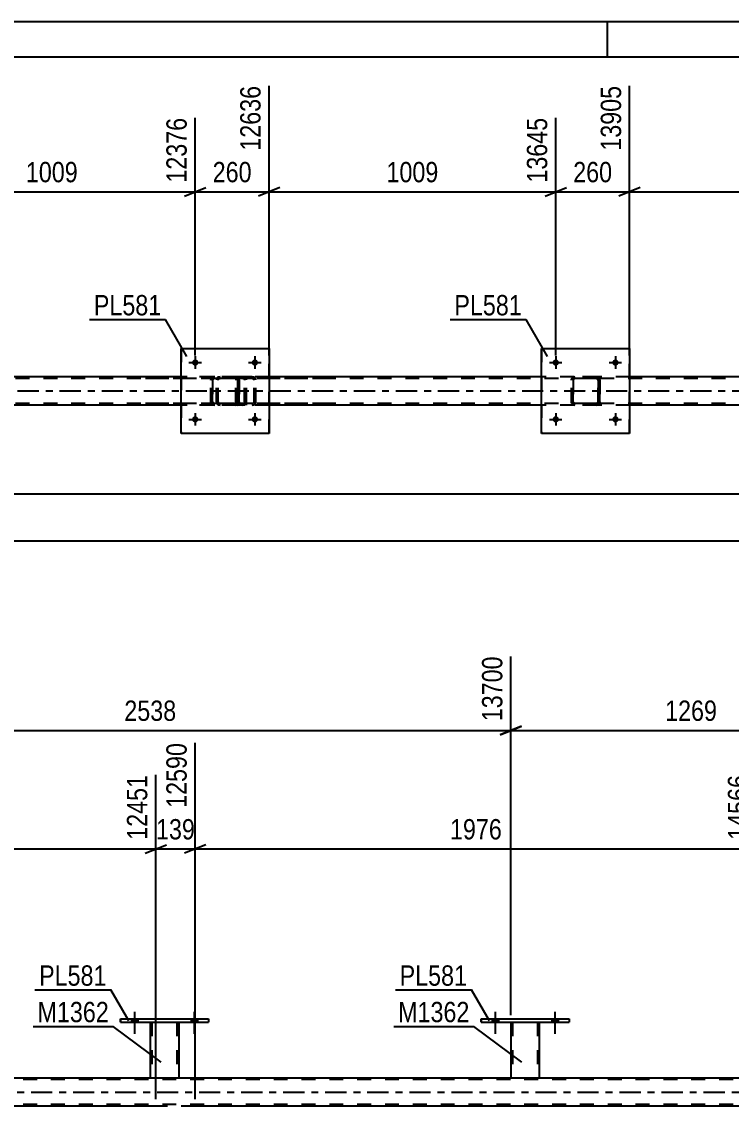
# Model space of a CAD drawing. Header units: millimetres. Extents: x 0 to 841, y 0 to 594.
# Drawn here: x 548.5 to 648.4, y 441.2 to 594 of the extents above; entities that cross this region are included whole.
import ezdxf

# ---------------------------------------------------------------- set-up
doc = ezdxf.new("R2010")
doc.units = ezdxf.units.MM
doc.linetypes.add('DXK_LINE_DOT2', pattern=[3.9198, 1.9599, -1.9599])
doc.linetypes.add('DXK_LINE_DOT3', pattern=[5.9187, 2.979, -0.9799, 0.9799, -0.9799])
doc.styles.add('Arial Narrow', font='ARIALN.TTF', dxfattribs={"height": 0.2})

# ---------------------------------------------------------------- blocks, each defined once
blk = doc.blocks.new('Unknown-122573297-1135')
at = {"color": 5, "linetype": 'Continuous'}
for p, q in [((841, 594), (0, 594)), ((631, 589), (631, 594)), ((836, 589), (5, 589))]:
    blk.add_line(p, q, dxfattribs=at)
blk = doc.blocks.new('Part-122573297-2859 - 2809')
at = {"color": 2, "linetype": 'Continuous'}
for p, q in [((570.96, 543.98), (532.6, 543.98)), ((621.72, 543.98), (583.36, 543.98)), ((672.49, 543.98), (634.12, 543.98)), ((570.96, 539.98), (532.6, 539.98)), ((621.72, 539.98), (583.36, 539.98)), ((672.49, 539.98), (634.12, 539.98))]:
    blk.add_line(p, q, dxfattribs=at)
at = {"color": 7, "linetype": 'DXK_LINE_DOT2'}
for p, q in [((583.36, 543.98), (570.96, 543.98)), ((634.12, 543.98), (621.72, 543.98)), ((757.38, 543.74), (104.05, 543.74)), ((757.38, 540.22), (104.05, 540.22)), ((583.36, 539.98), (570.96, 539.98)), ((634.12, 539.98), (621.72, 539.98))]:
    blk.add_line(p, q, dxfattribs=at)
at = {"color": 7, "linetype": 'DXK_LINE_DOT3'}
blk.add_line((104.05, 541.98), (757.38, 541.98), dxfattribs=at)
blk = doc.blocks.new('Part-122573297-2959 - 2809')
at = {"color": 2, "linetype": 'Continuous'}
for p, q in [((621.72, 535.98), (621.72, 547.98)), ((621.72, 547.98), (621.72, 547.98)), ((621.72, 547.98), (634.12, 547.98)), ((634.12, 547.98), (634.12, 535.98)), ((621.72, 535.98), (621.72, 535.98)), ((634.12, 535.98), (621.72, 535.98))]:
    blk.add_line(p, q, dxfattribs=at)
at = {"color": 7, "linetype": 'DXK_LINE_DOT2'}
for p, q in [((621.72, 547.98), (621.72, 535.98)), ((621.72, 547.98), (621.72, 547.98)), ((634.12, 535.98), (634.12, 547.98)), ((621.72, 535.98), (621.72, 535.98))]:
    blk.add_line(p, q, dxfattribs=at)
blk = doc.blocks.new('Part-122573297-2960 - 2809')
at = {"color": 7, "linetype": 'DXK_LINE_DOT2'}
for p, q in [((626.22, 543.94), (626.4, 543.98)), ((626.4, 543.98), (626.22, 543.94)), ((629.44, 543.98), (626.4, 543.98)), ((629.44, 543.98), (629.63, 543.94)), ((629.63, 543.94), (629.44, 543.98)), ((625.92, 543.5), (625.96, 543.68)), ((625.96, 543.68), (625.92, 543.5)), ((625.92, 540.46), (625.92, 543.5)), ((625.92, 543.5), (625.92, 543.5)), ((625.92, 540.46), (625.92, 543.5)), ((626.16, 543.5), (626.18, 543.59)), ((626.18, 543.59), (626.16, 543.5)), ((626.16, 540.46), (626.16, 543.5)), ((626.16, 543.5), (626.16, 543.5)), ((626.16, 543.5), (626.16, 540.46)), ((626.18, 543.59), (626.23, 543.67)), ((626.23, 543.67), (626.18, 543.59)), ((626.22, 543.94), (626.22, 543.94)), ((626.23, 543.67), (626.31, 543.72)), ((626.31, 543.72), (626.23, 543.67)), ((626.31, 543.72), (626.4, 543.74)), ((626.4, 543.74), (626.31, 543.72)), ((629.44, 543.74), (626.4, 543.74)), ((629.44, 543.74), (629.53, 543.72)), ((629.53, 543.72), (629.44, 543.74)), ((629.53, 543.72), (629.53, 543.72)), ((629.53, 543.72), (629.61, 543.67)), ((629.61, 543.67), (629.53, 543.72)), ((629.61, 543.67), (629.66, 543.59)), ((629.66, 543.59), (629.61, 543.67)), ((629.66, 543.59), (629.68, 543.5)), ((629.68, 543.5), (629.66, 543.59)), ((629.68, 540.46), (629.68, 543.5)), ((629.68, 543.5), (629.68, 543.5)), ((629.68, 543.5), (629.68, 540.46)), ((629.89, 543.68), (629.92, 543.5)), ((629.92, 543.5), (629.89, 543.68)), ((629.92, 540.46), (629.92, 543.5)), ((629.92, 543.5), (629.92, 543.5)), ((629.92, 543.5), (629.92, 540.46)), ((625.92, 540.46), (625.92, 540.46)), ((625.96, 540.28), (625.92, 540.46)), ((625.92, 540.46), (625.96, 540.28)), ((626.16, 540.46), (626.16, 540.46)), ((626.18, 540.37), (626.16, 540.46)), ((626.16, 540.46), (626.18, 540.37)), ((626.23, 540.29), (626.18, 540.37)), ((626.18, 540.37), (626.23, 540.29)), ((626.22, 540.02), (626.22, 540.02)), ((626.4, 539.98), (626.22, 540.02)), ((626.22, 540.02), (626.4, 539.98)), ((626.31, 540.24), (626.23, 540.29)), ((626.23, 540.29), (626.31, 540.24)), ((626.4, 540.22), (626.31, 540.24)), ((626.31, 540.24), (626.4, 540.22)), ((629.44, 540.22), (626.4, 540.22)), ((629.44, 539.98), (626.4, 539.98)), ((629.53, 540.24), (629.44, 540.22)), ((629.44, 540.22), (629.53, 540.24)), ((629.63, 540.02), (629.44, 539.98)), ((629.44, 539.98), (629.63, 540.02)), ((629.61, 540.29), (629.53, 540.24)), ((629.53, 540.24), (629.61, 540.29)), ((629.53, 540.24), (629.53, 540.24)), ((629.66, 540.37), (629.61, 540.29)), ((629.61, 540.29), (629.66, 540.37)), ((629.68, 540.46), (629.66, 540.37)), ((629.66, 540.37), (629.68, 540.46)), ((629.68, 540.46), (629.68, 540.46)), ((629.92, 540.46), (629.89, 540.28)), ((629.89, 540.28), (629.92, 540.46)), ((629.92, 540.46), (629.92, 540.46))]:
    blk.add_line(p, q, dxfattribs=at)
at = {"color": 7, "linetype": 'DXK_LINE_DOT3'}
blk.add_line((627.92, 541.98), (627.92, 541.98), dxfattribs=at)
at = {"color": 7, "linetype": 'DXK_LINE_DOT2'}
for centre, start, end in [((626.4, 543.5), 112.5, 157.5), ((626.4, 543.5), 112.5, 157.5), ((629.44, 543.5), 22.5, 67.5), ((629.44, 543.5), 22.5, 67.5), ((626.4, 540.46), 202.5, 247.5), ((626.4, 540.46), 202.5, 247.5), ((629.44, 540.46), 292.5, 337.5), ((629.44, 540.46), 292.5, 337.5)]:
    blk.add_arc(centre, 0.48, start, end, dxfattribs=at)
blk = doc.blocks.new('Bolt-122573297-2897 - 2809')
at = {"linetype": 'Continuous'}
for points in [[(623.28, 545.98), (623.29, 546.07), (623.32, 546.16), (623.37, 546.24), (623.43, 546.31), (623.5, 546.36), (623.59, 546.4), (623.68, 546.42), (623.77, 546.42), (623.86, 546.4), (623.94, 546.36), (624.02, 546.31), (624.08, 546.24), (624.13, 546.16), (624.15, 546.07), (624.16, 545.98), (624.15, 545.89), (624.13, 545.8), (624.08, 545.72), (624.02, 545.65), (623.94, 545.6), (623.86, 545.56), (623.77, 545.54), (623.68, 545.54), (623.59, 545.56), (623.5, 545.6), (623.43, 545.65), (623.37, 545.72), (623.32, 545.8), (623.29, 545.89)], [(631.68, 545.98), (631.69, 546.07), (631.72, 546.16), (631.77, 546.24), (631.83, 546.31), (631.9, 546.36), (631.99, 546.4), (632.08, 546.42), (632.17, 546.42), (632.26, 546.4), (632.34, 546.36), (632.42, 546.31), (632.48, 546.24), (632.53, 546.16), (632.55, 546.07), (632.56, 545.98), (632.55, 545.89), (632.53, 545.8), (632.48, 545.72), (632.42, 545.65), (632.34, 545.6), (632.26, 545.56), (632.17, 545.54), (632.08, 545.54), (631.99, 545.56), (631.9, 545.6), (631.83, 545.65), (631.77, 545.72), (631.72, 545.8), (631.69, 545.89)]]:
    blk.add_hatch(color=1, dxfattribs=at).paths.add_polyline_path(points)
at = {"color": 1, "linetype": 'Continuous'}
for p, q in [((622.84, 545.98), (624.6, 545.98)), ((623.72, 546.86), (623.72, 545.1)), ((631.24, 545.98), (633, 545.98)), ((632.12, 546.86), (632.12, 545.1))]:
    blk.add_line(p, q, dxfattribs=at)
blk = doc.blocks.new('Bolt-122573297-2898 - 2809')
at = {"linetype": 'Continuous'}
for points in [[(623.28, 537.98), (623.29, 538.07), (623.32, 538.16), (623.37, 538.24), (623.43, 538.31), (623.5, 538.36), (623.59, 538.4), (623.68, 538.42), (623.77, 538.42), (623.86, 538.4), (623.94, 538.36), (624.02, 538.31), (624.08, 538.24), (624.13, 538.16), (624.15, 538.07), (624.16, 537.98), (624.15, 537.89), (624.13, 537.8), (624.08, 537.72), (624.02, 537.65), (623.94, 537.6), (623.86, 537.56), (623.77, 537.54), (623.68, 537.54), (623.59, 537.56), (623.5, 537.6), (623.43, 537.65), (623.37, 537.72), (623.32, 537.8), (623.29, 537.89)], [(631.68, 537.98), (631.69, 538.07), (631.72, 538.16), (631.77, 538.24), (631.83, 538.31), (631.9, 538.36), (631.99, 538.4), (632.08, 538.42), (632.17, 538.42), (632.26, 538.4), (632.34, 538.36), (632.42, 538.31), (632.48, 538.24), (632.53, 538.16), (632.55, 538.07), (632.56, 537.98), (632.55, 537.89), (632.53, 537.8), (632.48, 537.72), (632.42, 537.65), (632.34, 537.6), (632.26, 537.56), (632.17, 537.54), (632.08, 537.54), (631.99, 537.56), (631.9, 537.6), (631.83, 537.65), (631.77, 537.72), (631.72, 537.8), (631.69, 537.89)]]:
    blk.add_hatch(color=1, dxfattribs=at).paths.add_polyline_path(points)
at = {"color": 1, "linetype": 'Continuous'}
for p, q in [((622.84, 537.98), (624.6, 537.98)), ((623.72, 538.86), (623.72, 537.1)), ((631.24, 537.98), (633, 537.98)), ((632.12, 538.86), (632.12, 537.1))]:
    blk.add_line(p, q, dxfattribs=at)
blk = doc.blocks.new('Part-122573297-3012 - 2809')
at = {"color": 7, "linetype": 'DXK_LINE_DOT2'}
for p, q in [((579.66, 543.98), (565.33, 543.98)), ((576.45, 543.98), (576.25, 543.94)), ((579.86, 543.94), (579.66, 543.98)), ((579.66, 543.74), (565.33, 543.74)), ((575.98, 543.68), (575.94, 543.5)), ((575.94, 540.46), (575.94, 543.5)), ((576.19, 543.5), (576.21, 543.59)), ((576.19, 540.46), (576.19, 543.5)), ((576.21, 543.59), (576.27, 543.67)), ((576.27, 543.67), (576.35, 543.72)), ((576.35, 543.72), (576.45, 543.74)), ((579.66, 543.74), (579.76, 543.72)), ((579.76, 543.72), (579.84, 543.67)), ((579.84, 543.67), (579.9, 543.59)), ((579.9, 543.59), (579.91, 543.5)), ((579.91, 540.46), (579.91, 543.5)), ((580.17, 543.5), (580.13, 543.68)), ((580.17, 540.46), (580.17, 543.5)), ((579.66, 540.22), (565.33, 540.22)), ((579.66, 539.98), (565.33, 539.98)), ((575.94, 540.46), (575.98, 540.27)), ((576.21, 540.36), (576.19, 540.46)), ((576.27, 540.29), (576.21, 540.36)), ((576.25, 540.01), (576.45, 539.98)), ((576.35, 540.23), (576.27, 540.29)), ((576.45, 540.22), (576.35, 540.23)), ((579.76, 540.23), (579.66, 540.22)), ((579.66, 539.98), (579.86, 540.01)), ((579.84, 540.29), (579.76, 540.23)), ((579.9, 540.36), (579.84, 540.29)), ((579.91, 540.46), (579.9, 540.36)), ((580.13, 540.27), (580.17, 540.46))]:
    blk.add_line(p, q, dxfattribs=at)
for centre, start, end in [((576.43, 543.48), 110.9283, 155.8648), ((579.68, 543.48), 24.1353, 69.0718), ((576.43, 540.47), 204.1353, 249.0718), ((579.68, 540.47), 290.9283, 335.8648)]:
    blk.add_arc(centre, 0.495, start, end, dxfattribs=at)
blk = doc.blocks.new('Part-122573297-3025 - 2809')
at = {"color": 7, "linetype": 'DXK_LINE_DOT2'}
for p, q in [((578.94, 543.98), (578.84, 543.94)), ((580.99, 543.98), (578.94, 543.98)), ((591.42, 543.98), (578.94, 543.98)), ((580.17, 543.74), (580.17, 543.98)), ((581.18, 543.94), (580.99, 543.98)), ((578.7, 543.68), (578.68, 543.5)), ((578.68, 540.46), (578.68, 543.5)), ((578.76, 543.83), (578.7, 543.68)), ((578.84, 543.94), (578.76, 543.83)), ((578.81, 543.5), (578.82, 543.59)), ((578.81, 540.46), (578.81, 543.5)), ((578.82, 543.59), (578.85, 543.67)), ((578.85, 543.67), (578.89, 543.72)), ((578.89, 543.72), (578.94, 543.74)), ((591.42, 543.74), (578.94, 543.74)), ((580.99, 543.74), (581.08, 543.72)), ((581.08, 543.72), (581.16, 543.67)), ((581.16, 543.67), (581.22, 543.59)), ((581.22, 543.59), (581.24, 543.5)), ((581.24, 540.46), (581.24, 543.5)), ((581.49, 543.5), (581.45, 543.68)), ((581.49, 540.46), (581.49, 543.5)), ((578.68, 540.46), (578.7, 540.27)), ((578.7, 540.27), (578.76, 540.12)), ((578.76, 540.12), (578.84, 540.01)), ((578.82, 540.36), (578.81, 540.46)), ((578.85, 540.29), (578.82, 540.36)), ((578.84, 540.01), (578.94, 539.98)), ((578.89, 540.23), (578.85, 540.29)), ((578.94, 540.22), (578.89, 540.23)), ((591.42, 540.22), (578.94, 540.22)), ((591.42, 539.98), (578.94, 539.98)), ((580.17, 539.98), (580.17, 540.22)), ((581.08, 540.23), (580.99, 540.22)), ((580.99, 539.98), (581.18, 540.01)), ((581.16, 540.29), (581.08, 540.23)), ((581.22, 540.36), (581.16, 540.29)), ((581.24, 540.46), (581.22, 540.36)), ((581.45, 540.27), (581.49, 540.46))]:
    blk.add_line(p, q, dxfattribs=at)
for centre, start, end in [((581, 543.48), 23.9465, 68.8966), ((581, 540.47), 291.1034, 336.0535)]:
    blk.add_arc(centre, 0.493, start, end, dxfattribs=at)
blk = doc.blocks.new('Part-122573297-3035 - 2809')
at = {"color": 7, "linetype": 'DXK_LINE_DOT2'}
for p, q in [((575.45, 543.94), (575.64, 543.98)), ((575.64, 543.98), (575.46, 543.94)), ((578.68, 543.98), (575.64, 543.98)), ((578.68, 543.98), (578.86, 543.94)), ((578.86, 543.94), (578.68, 543.98)), ((575.16, 543.5), (575.19, 543.68)), ((575.2, 543.68), (575.16, 543.5)), ((575.16, 540.46), (575.16, 543.5)), ((575.16, 543.5), (575.16, 543.5)), ((575.16, 540.46), (575.16, 543.5)), ((575.4, 543.5), (575.42, 543.59)), ((575.42, 543.59), (575.4, 543.5)), ((575.4, 540.46), (575.4, 543.5)), ((575.4, 543.5), (575.4, 543.5)), ((575.4, 543.5), (575.4, 540.46)), ((575.42, 543.59), (575.47, 543.67)), ((575.47, 543.67), (575.42, 543.59)), ((575.45, 543.94), (575.46, 543.94)), ((575.47, 543.67), (575.55, 543.72)), ((575.55, 543.72), (575.47, 543.67)), ((575.55, 543.72), (575.64, 543.74)), ((575.64, 543.74), (575.55, 543.72)), ((578.68, 543.74), (575.64, 543.74)), ((578.68, 543.74), (578.77, 543.72)), ((578.77, 543.72), (578.68, 543.74)), ((578.77, 543.72), (578.77, 543.72)), ((578.77, 543.72), (578.85, 543.67)), ((578.85, 543.67), (578.77, 543.72)), ((578.85, 543.67), (578.9, 543.59)), ((578.9, 543.59), (578.85, 543.67)), ((578.9, 543.59), (578.92, 543.5)), ((578.92, 543.5), (578.9, 543.59)), ((578.92, 540.46), (578.92, 543.5)), ((578.92, 543.5), (578.92, 543.5)), ((578.92, 543.5), (578.92, 540.46)), ((579.12, 543.68), (579.16, 543.5)), ((579.16, 543.5), (579.12, 543.68)), ((579.16, 540.46), (579.16, 543.5)), ((579.16, 543.5), (579.16, 543.5)), ((579.16, 543.5), (579.16, 540.46)), ((575.16, 540.46), (575.16, 540.46)), ((575.19, 540.28), (575.16, 540.46)), ((575.16, 540.46), (575.2, 540.28)), ((575.4, 540.46), (575.4, 540.46)), ((575.42, 540.37), (575.4, 540.46)), ((575.4, 540.46), (575.42, 540.37)), ((575.47, 540.29), (575.42, 540.37)), ((575.42, 540.37), (575.47, 540.29)), ((575.45, 540.02), (575.46, 540.02)), ((575.64, 539.98), (575.45, 540.02)), ((575.46, 540.02), (575.64, 539.98)), ((575.55, 540.24), (575.47, 540.29)), ((575.47, 540.29), (575.55, 540.24)), ((575.64, 540.22), (575.55, 540.24)), ((575.55, 540.24), (575.64, 540.22)), ((578.68, 540.22), (575.64, 540.22)), ((578.68, 539.98), (575.64, 539.98)), ((578.77, 540.24), (578.68, 540.22)), ((578.68, 540.22), (578.77, 540.24)), ((578.86, 540.02), (578.68, 539.98)), ((578.68, 539.98), (578.86, 540.02)), ((578.85, 540.29), (578.77, 540.24)), ((578.77, 540.24), (578.85, 540.29)), ((578.77, 540.24), (578.77, 540.24)), ((578.9, 540.37), (578.85, 540.29)), ((578.85, 540.29), (578.9, 540.37)), ((578.92, 540.46), (578.9, 540.37)), ((578.9, 540.37), (578.92, 540.46)), ((578.92, 540.46), (578.92, 540.46)), ((579.16, 540.46), (579.12, 540.28)), ((579.12, 540.28), (579.16, 540.46)), ((579.16, 540.46), (579.16, 540.46))]:
    blk.add_line(p, q, dxfattribs=at)
at = {"color": 7, "linetype": 'DXK_LINE_DOT3'}
blk.add_line((577.16, 541.98), (577.16, 541.98), dxfattribs=at)
at = {"color": 7, "linetype": 'DXK_LINE_DOT2'}
for centre, start, end in [((575.64, 543.5), 112.5, 157.5), ((575.64, 543.5), 112.5, 157.5), ((578.68, 543.5), 22.5, 67.5), ((578.68, 543.5), 22.5, 67.5), ((575.64, 540.46), 202.5, 247.5), ((575.64, 540.46), 202.5, 247.5), ((578.68, 540.46), 292.5, 337.5), ((578.68, 540.46), 292.5, 337.5)]:
    blk.add_arc(centre, 0.48, start, end, dxfattribs=at)
blk = doc.blocks.new('Part-122573297-3040 - 2809')
at = {"color": 2, "linetype": 'Continuous'}
for p, q in [((570.96, 535.98), (570.96, 547.98)), ((570.96, 547.98), (570.96, 547.98)), ((570.96, 547.98), (583.36, 547.98)), ((583.36, 547.98), (583.36, 535.98)), ((570.96, 535.98), (570.96, 535.98)), ((583.36, 535.98), (570.96, 535.98))]:
    blk.add_line(p, q, dxfattribs=at)
at = {"color": 7, "linetype": 'DXK_LINE_DOT2'}
for p, q in [((570.96, 547.98), (570.96, 535.98)), ((570.96, 547.98), (570.96, 547.98)), ((583.36, 535.98), (583.36, 547.98)), ((570.96, 535.98), (570.96, 535.98))]:
    blk.add_line(p, q, dxfattribs=at)
blk = doc.blocks.new('Bolt-122573297-3041 - 2809')
at = {"linetype": 'Continuous'}
for points in [[(572.52, 537.98), (572.53, 538.07), (572.56, 538.16), (572.6, 538.24), (572.67, 538.31), (572.74, 538.36), (572.82, 538.4), (572.91, 538.42), (573.01, 538.42), (573.1, 538.4), (573.18, 538.36), (573.25, 538.31), (573.32, 538.24), (573.36, 538.16), (573.39, 538.07), (573.4, 537.98), (573.39, 537.89), (573.36, 537.8), (573.32, 537.72), (573.25, 537.65), (573.18, 537.6), (573.1, 537.56), (573.01, 537.54), (572.91, 537.54), (572.82, 537.56), (572.74, 537.6), (572.67, 537.65), (572.6, 537.72), (572.56, 537.8), (572.53, 537.89)], [(580.92, 537.98), (580.93, 538.07), (580.96, 538.16), (581, 538.24), (581.07, 538.31), (581.14, 538.36), (581.22, 538.4), (581.31, 538.42), (581.41, 538.42), (581.5, 538.4), (581.58, 538.36), (581.65, 538.31), (581.72, 538.24), (581.76, 538.16), (581.79, 538.07), (581.8, 537.98), (581.79, 537.89), (581.76, 537.8), (581.72, 537.72), (581.65, 537.65), (581.58, 537.6), (581.5, 537.56), (581.41, 537.54), (581.31, 537.54), (581.22, 537.56), (581.14, 537.6), (581.07, 537.65), (581, 537.72), (580.96, 537.8), (580.93, 537.89)]]:
    blk.add_hatch(color=1, dxfattribs=at).paths.add_polyline_path(points)
at = {"color": 1, "linetype": 'Continuous'}
for p, q in [((572.08, 537.98), (573.84, 537.98)), ((572.96, 538.86), (572.96, 537.1)), ((580.48, 537.98), (582.24, 537.98)), ((581.36, 538.86), (581.36, 537.1))]:
    blk.add_line(p, q, dxfattribs=at)
blk = doc.blocks.new('Bolt-122573297-3042 - 2809')
at = {"linetype": 'Continuous'}
for points in [[(572.52, 545.98), (572.53, 546.07), (572.56, 546.16), (572.6, 546.24), (572.67, 546.31), (572.74, 546.36), (572.82, 546.4), (572.91, 546.42), (573.01, 546.42), (573.1, 546.4), (573.18, 546.36), (573.25, 546.31), (573.32, 546.24), (573.36, 546.16), (573.39, 546.07), (573.4, 545.98), (573.39, 545.89), (573.36, 545.8), (573.32, 545.72), (573.25, 545.65), (573.18, 545.6), (573.1, 545.56), (573.01, 545.54), (572.91, 545.54), (572.82, 545.56), (572.74, 545.6), (572.67, 545.65), (572.6, 545.72), (572.56, 545.8), (572.53, 545.89)], [(580.92, 545.98), (580.93, 546.07), (580.96, 546.16), (581, 546.24), (581.07, 546.31), (581.14, 546.36), (581.22, 546.4), (581.31, 546.42), (581.41, 546.42), (581.5, 546.4), (581.58, 546.36), (581.65, 546.31), (581.72, 546.24), (581.76, 546.16), (581.79, 546.07), (581.8, 545.98), (581.79, 545.89), (581.76, 545.8), (581.72, 545.72), (581.65, 545.65), (581.58, 545.6), (581.5, 545.56), (581.41, 545.54), (581.31, 545.54), (581.22, 545.56), (581.14, 545.6), (581.07, 545.65), (581, 545.72), (580.96, 545.8), (580.93, 545.89)]]:
    blk.add_hatch(color=1, dxfattribs=at).paths.add_polyline_path(points)
at = {"color": 1, "linetype": 'Continuous'}
for p, q in [((572.08, 545.98), (573.84, 545.98)), ((572.96, 546.86), (572.96, 545.1)), ((580.48, 545.98), (582.24, 545.98)), ((581.36, 546.86), (581.36, 545.1))]:
    blk.add_line(p, q, dxfattribs=at)
blk = doc.blocks.new('Part-122573297-3767 - 3751')
at = {"color": 2, "linetype": 'Continuous'}
for p, q in [((94.1, 445.2), (785.88, 445.2)), ((567.41, 441.2), (488.35, 441.2)), ((652.02, 441.2), (572.96, 441.2))]:
    blk.add_line(p, q, dxfattribs=at)
at = {"color": 7, "linetype": 'DXK_LINE_DOT2'}
for p, q in [((785.88, 444.96), (94.1, 444.96)), ((785.88, 441.44), (94.1, 441.44)), ((572.96, 441.2), (567.41, 441.2))]:
    blk.add_line(p, q, dxfattribs=at)
at = {"color": 7, "linetype": 'DXK_LINE_DOT3'}
blk.add_line((94.1, 443.2), (785.88, 443.2), dxfattribs=at)
blk = doc.blocks.new('Bolt-122573297-4188 - 3751')
at = {"linetype": 'Continuous'}
for points in [[(563.99, 453.04), (564.87, 453.04), (564.87, 453.52), (563.99, 453.52)], [(572.39, 453.04), (573.27, 453.04), (573.27, 453.52), (572.39, 453.52)]]:
    blk.add_hatch(color=1, dxfattribs=at).paths.add_polyline_path(points)
at = {"color": 1, "linetype": 'Continuous'}
for p, q in [((564.43, 454.52), (564.43, 451.4)), ((572.83, 454.52), (572.83, 451.4)), ((563.99, 453.52), (563.99, 453.04)), ((564.87, 453.52), (564.87, 453.04)), ((572.39, 453.52), (572.39, 453.04)), ((573.27, 453.52), (573.27, 453.04))]:
    blk.add_line(p, q, dxfattribs=at)
blk = doc.blocks.new('Part-122573297-4075 - 3751')
at = {"color": 2, "linetype": 'Continuous'}
for p, q in [((613.2, 453.04), (613.2, 453.52)), ((613.2, 453.52), (613.2, 453.52)), ((613.2, 453.52), (625.6, 453.52)), ((613.2, 453.04), (613.2, 453.04)), ((613.2, 453.04), (625.6, 453.04)), ((625.6, 453.52), (625.6, 453.04))]:
    blk.add_line(p, q, dxfattribs=at)
at = {"color": 7, "linetype": 'DXK_LINE_DOT2'}
for p, q in [((613.2, 453.52), (613.2, 453.04)), ((613.2, 453.52), (613.2, 453.52)), ((613.2, 453.04), (613.2, 453.04)), ((625.6, 453.52), (625.6, 453.04))]:
    blk.add_line(p, q, dxfattribs=at)
blk = doc.blocks.new('Part-122573297-4080 - 3751')
at = {"color": 2, "linetype": 'Continuous'}
for p, q in [((617.4, 453.04), (617.39, 445.2)), ((621.4, 453.04), (621.39, 445.2)), ((617.39, 445.2), (621.36, 445.2)), ((621.39, 445.2), (621.36, 445.2))]:
    blk.add_line(p, q, dxfattribs=at)
at = {"color": 7, "linetype": 'DXK_LINE_DOT2'}
for p, q in [((617.4, 453.04), (621.4, 453.04)), ((617.4, 453.04), (617.4, 453.04)), ((617.4, 453.04), (617.4, 453.04)), ((617.64, 453.04), (617.63, 445.2)), ((621.16, 453.04), (621.15, 445.2)), ((621.4, 453.04), (621.4, 453.04)), ((621.4, 453.04), (621.4, 453.04)), ((621.14, 445.2), (621.15, 445.2))]:
    blk.add_line(p, q, dxfattribs=at)
blk = doc.blocks.new('Bolt-122573297-4160 - 3751')
at = {"linetype": 'Continuous'}
for points in [[(614.76, 453.04), (615.64, 453.04), (615.64, 453.52), (614.76, 453.52)], [(623.16, 453.04), (624.04, 453.04), (624.04, 453.52), (623.16, 453.52)]]:
    blk.add_hatch(color=1, dxfattribs=at).paths.add_polyline_path(points)
at = {"color": 1, "linetype": 'Continuous'}
for p, q in [((615.2, 454.52), (615.19, 451.4)), ((623.6, 454.52), (623.59, 451.4)), ((614.76, 453.52), (614.76, 453.04)), ((615.64, 453.52), (615.64, 453.04)), ((623.16, 453.52), (623.16, 453.04)), ((624.04, 453.52), (624.04, 453.04))]:
    blk.add_line(p, q, dxfattribs=at)
blk = doc.blocks.new('Bolt-122573297-4161 - 3751')
at = {"linetype": 'Continuous'}
for points in [[(614.76, 453.04), (615.64, 453.04), (615.64, 453.52), (614.76, 453.52)], [(623.16, 453.04), (624.04, 453.04), (624.04, 453.52), (623.16, 453.52)]]:
    blk.add_hatch(color=1, dxfattribs=at).paths.add_polyline_path(points)
at = {"color": 1, "linetype": 'Continuous'}
for p, q in [((615.2, 454.52), (615.19, 451.4)), ((623.6, 454.52), (623.59, 451.4)), ((614.76, 453.52), (614.76, 453.04)), ((615.64, 453.52), (615.64, 453.04)), ((623.16, 453.52), (623.16, 453.04)), ((624.04, 453.52), (624.04, 453.04))]:
    blk.add_line(p, q, dxfattribs=at)
blk = doc.blocks.new('Part-122573297-4181 - 3751')
at = {"color": 2, "linetype": 'Continuous'}
for p, q in [((566.63, 453.04), (566.63, 445.2)), ((570.63, 453.04), (570.63, 445.2)), ((566.63, 445.2), (570.59, 445.2)), ((570.63, 445.2), (570.59, 445.2))]:
    blk.add_line(p, q, dxfattribs=at)
at = {"color": 7, "linetype": 'DXK_LINE_DOT2'}
for p, q in [((566.63, 453.04), (570.63, 453.04)), ((566.63, 453.04), (566.63, 453.04)), ((566.63, 453.04), (566.63, 453.04)), ((566.87, 453.04), (566.87, 445.2)), ((570.39, 453.04), (570.39, 445.2)), ((570.63, 453.04), (570.63, 453.04)), ((570.63, 453.04), (570.63, 453.04)), ((570.37, 445.2), (570.39, 445.2))]:
    blk.add_line(p, q, dxfattribs=at)
blk = doc.blocks.new('Part-122573297-4186 - 3751')
at = {"color": 2, "linetype": 'Continuous'}
for p, q in [((562.43, 453.04), (562.43, 453.52)), ((562.43, 453.52), (562.43, 453.52)), ((562.43, 453.52), (574.83, 453.52)), ((562.43, 453.04), (562.43, 453.04)), ((562.43, 453.04), (574.83, 453.04)), ((574.83, 453.52), (574.83, 453.04))]:
    blk.add_line(p, q, dxfattribs=at)
at = {"color": 7, "linetype": 'DXK_LINE_DOT2'}
for p, q in [((562.43, 453.52), (562.43, 453.04)), ((562.43, 453.52), (562.43, 453.52)), ((562.43, 453.04), (562.43, 453.04)), ((574.83, 453.52), (574.83, 453.04))]:
    blk.add_line(p, q, dxfattribs=at)
blk = doc.blocks.new('Bolt-122573297-4187 - 3751')
at = {"linetype": 'Continuous'}
for points in [[(563.99, 453.04), (564.87, 453.04), (564.87, 453.52), (563.99, 453.52)], [(572.39, 453.04), (573.27, 453.04), (573.27, 453.52), (572.39, 453.52)]]:
    blk.add_hatch(color=1, dxfattribs=at).paths.add_polyline_path(points)
at = {"color": 1, "linetype": 'Continuous'}
for p, q in [((564.43, 454.52), (564.43, 451.4)), ((572.83, 454.52), (572.83, 451.4)), ((563.99, 453.52), (563.99, 453.04)), ((564.87, 453.52), (564.87, 453.04)), ((572.39, 453.52), (572.39, 453.04)), ((573.27, 453.52), (573.27, 453.04))]:
    blk.add_line(p, q, dxfattribs=at)
blk = doc.blocks.new('StraightDimension-122573297-10377 - 2809')
at = {"color": 7, "linetype": 'Continuous'}
for p, q in [((634.12, 546.98), (634.12, 584.97)), ((623.72, 546.98), (623.72, 580.47)), ((622.22, 569.43), (625.22, 570.63)), ((623.72, 570.03), (634.12, 570.03)), ((635.62, 570.63), (632.62, 569.43))]:
    blk.add_line(p, q, dxfattribs=at)
at = {"color": 0}
blk.add_wipeout([(632.27, 570.78), (632.27, 574.98), (625.58, 574.98), (625.58, 570.78)], dxfattribs=at)
at = {"color": 3, "style": 'Arial Narrow'}
blk.add_text('260', height=2.863, dxfattribs=at).set_placement((626.18, 571.38))
at = {"color": 0, "linetype": 'Continuous'}
blk.add_wipeout([(633.52, 585.57), (629.32, 585.57), (629.32, 575.23), (633.52, 575.23)], dxfattribs=at)
at = {"color": 3, "linetype": 'Continuous', "style": 'Arial Narrow'}
blk.add_text('13905', height=2.863, rotation=90.0002, dxfattribs=at).set_placement((632.92, 575.83))
blk = doc.blocks.new('StraightDimension-122573297-3559 - 2809')
at = {"color": 7, "linetype": 'Continuous'}
blk.add_line((88.49, 520.86), (795.14, 520.86), dxfattribs=at)
blk = doc.blocks.new('StraightDimension-122573297-3718 - 2809')
at = {"color": 7, "linetype": 'Continuous'}
blk.add_line((89.13, 527.5), (794.5, 527.5), dxfattribs=at)
blk = doc.blocks.new('StraightDimension-122573297-10376 - 2809')
at = {"color": 7, "linetype": 'Continuous'}
for p, q in [((634.12, 546.98), (634.12, 584.97)), ((674.49, 546.98), (674.49, 580.47)), ((635.62, 570.63), (632.62, 569.43)), ((634.12, 570.03), (674.49, 570.03)), ((672.99, 569.43), (675.99, 570.63))]:
    blk.add_line(p, q, dxfattribs=at)
at = {"color": 0, "linetype": 'Continuous'}
blk.add_wipeout([(673.89, 581.07), (669.69, 581.07), (669.69, 570.73), (673.89, 570.73)], dxfattribs=at)
at = {"color": 0}
blk.add_wipeout([(658.56, 570.78), (658.56, 574.98), (650.05, 574.98), (650.05, 570.78)], dxfattribs=at)
at = {"color": 3, "linetype": 'Continuous', "style": 'Arial Narrow'}
blk.add_text('14914', height=2.863, rotation=90.0002, dxfattribs=at).set_placement((673.29, 571.33))
at = {"color": 3, "style": 'Arial Narrow'}
blk.add_text('1009', height=2.863, dxfattribs=at).set_placement((650.65, 571.38))
blk = doc.blocks.new('StraightDimension-122573297-10378 - 2809')
at = {"color": 7, "linetype": 'Continuous'}
for p, q in [((583.36, 546.98), (583.36, 584.97)), ((623.72, 546.98), (623.72, 580.47)), ((584.86, 570.63), (581.86, 569.43)), ((583.36, 570.03), (623.72, 570.03)), ((622.22, 569.43), (625.22, 570.63))]:
    blk.add_line(p, q, dxfattribs=at)
at = {"color": 0, "linetype": 'Continuous'}
blk.add_wipeout([(623.12, 581.07), (618.92, 581.07), (618.92, 570.73), (623.12, 570.73)], dxfattribs=at)
at = {"color": 0}
blk.add_wipeout([(607.8, 570.78), (607.8, 574.98), (599.29, 574.98), (599.29, 570.78)], dxfattribs=at)
at = {"color": 3, "linetype": 'Continuous', "style": 'Arial Narrow'}
blk.add_text('13645', height=2.863, rotation=90.0002, dxfattribs=at).set_placement((622.52, 571.33))
at = {"color": 3, "style": 'Arial Narrow'}
blk.add_text('1009', height=2.863, dxfattribs=at).set_placement((599.89, 571.38))
blk = doc.blocks.new('StraightDimension-122573297-10379 - 2809')
at = {"color": 7, "linetype": 'Continuous'}
for p, q in [((583.36, 546.98), (583.36, 584.97)), ((572.96, 546.98), (572.96, 580.47)), ((571.46, 569.43), (574.46, 570.63)), ((572.96, 570.03), (583.36, 570.03)), ((584.86, 570.63), (581.86, 569.43))]:
    blk.add_line(p, q, dxfattribs=at)
at = {"color": 0}
blk.add_wipeout([(581.5, 570.78), (581.5, 574.98), (574.82, 574.98), (574.82, 570.78)], dxfattribs=at)
at = {"color": 3, "style": 'Arial Narrow'}
blk.add_text('260', height=2.863, dxfattribs=at).set_placement((575.42, 571.38))
at = {"color": 0, "linetype": 'Continuous'}
blk.add_wipeout([(582.76, 585.57), (578.56, 585.57), (578.56, 575.23), (582.76, 575.23)], dxfattribs=at)
at = {"color": 3, "linetype": 'Continuous', "style": 'Arial Narrow'}
blk.add_text('12636', height=2.863, rotation=90.0002, dxfattribs=at).set_placement((582.16, 575.83))
blk = doc.blocks.new('StraightDimension-122573297-10380 - 2809')
at = {"color": 7, "linetype": 'Continuous'}
for p, q in [((532.6, 546.98), (532.6, 584.97)), ((572.96, 546.98), (572.96, 580.47)), ((534.1, 570.63), (531.1, 569.43)), ((532.6, 570.03), (572.96, 570.03)), ((571.46, 569.43), (574.46, 570.63))]:
    blk.add_line(p, q, dxfattribs=at)
at = {"color": 0, "linetype": 'Continuous'}
blk.add_wipeout([(572.36, 581.07), (568.16, 581.07), (568.16, 570.73), (572.36, 570.73)], dxfattribs=at)
at = {"color": 0}
blk.add_wipeout([(557.03, 570.78), (557.03, 574.98), (548.52, 574.98), (548.52, 570.78)], dxfattribs=at)
at = {"color": 3, "linetype": 'Continuous', "style": 'Arial Narrow'}
blk.add_text('12376', height=2.863, rotation=90.0002, dxfattribs=at).set_placement((571.76, 571.33))
at = {"color": 3, "style": 'Arial Narrow'}
blk.add_text('1009', height=2.863, dxfattribs=at).set_placement((549.12, 571.38))
blk = doc.blocks.new('StraightDimension-122573297-5086 - 3751')
at = {"color": 7, "linetype": 'Continuous'}
for p, q in [((572.96, 442.2), (572.96, 492.4)), ((567.41, 442.2), (567.41, 487.9)), ((565.91, 476.85), (568.91, 478.05)), ((567.41, 477.45), (572.96, 477.45)), ((574.46, 478.05), (571.46, 476.85))]:
    blk.add_line(p, q, dxfattribs=at)
at = {"color": 0}
blk.add_wipeout([(573.53, 478.2), (573.53, 482.4), (566.84, 482.4), (566.84, 478.2)], dxfattribs=at)
at = {"color": 3, "style": 'Arial Narrow'}
blk.add_text('139', height=2.863, dxfattribs=at).set_placement((567.44, 478.8))
at = {"color": 0, "linetype": 'Continuous'}
blk.add_wipeout([(572.36, 493), (568.16, 493), (568.16, 482.65), (572.36, 482.65)], dxfattribs=at)
at = {"color": 3, "linetype": 'Continuous', "style": 'Arial Narrow'}
blk.add_text('12590', height=2.863, rotation=90.0002, dxfattribs=at).set_placement((571.76, 483.25))
blk = doc.blocks.new('StraightDimension-122573297-4482 - 3751')
at = {"color": 7, "linetype": 'Continuous'}
for p, q in [((515.87, 454.04), (515.87, 504.59)), ((617.4, 454.04), (617.4, 504.59)), ((517.37, 494.75), (514.37, 493.55)), ((515.87, 494.15), (617.4, 494.15)), ((615.9, 493.55), (618.9, 494.75))]:
    blk.add_line(p, q, dxfattribs=at)
at = {"color": 0, "linetype": 'Continuous'}
blk.add_wipeout([(616.8, 505.19), (612.6, 505.19), (612.6, 494.85), (616.8, 494.85)], dxfattribs=at)
at = {"color": 0}
blk.add_wipeout([(570.89, 494.9), (570.89, 499.1), (562.38, 499.1), (562.38, 494.9)], dxfattribs=at)
at = {"color": 3, "linetype": 'Continuous', "style": 'Arial Narrow'}
blk.add_text('13700', height=2.863, rotation=90.0002, dxfattribs=at).set_placement((616.2, 495.45))
at = {"color": 3, "style": 'Arial Narrow'}
blk.add_text('2538', height=2.863, dxfattribs=at).set_placement((562.98, 495.5))
blk = doc.blocks.new('StraightDimension-122573297-4492 - 3751')
at = {"color": 7, "linetype": 'Continuous'}
for p, q in [((617.4, 454.04), (617.4, 504.59)), ((668.16, 454.04), (668.16, 504.59)), ((618.9, 494.75), (615.9, 493.55)), ((617.4, 494.15), (668.16, 494.15)), ((666.66, 493.55), (669.66, 494.75))]:
    blk.add_line(p, q, dxfattribs=at)
at = {"color": 0, "linetype": 'Continuous'}
blk.add_wipeout([(667.56, 505.19), (663.36, 505.19), (663.36, 494.85), (667.56, 494.85)], dxfattribs=at)
at = {"color": 0}
blk.add_wipeout([(647.03, 494.9), (647.03, 499.1), (638.52, 499.1), (638.52, 494.9)], dxfattribs=at)
at = {"color": 3, "linetype": 'Continuous', "style": 'Arial Narrow'}
blk.add_text('14969', height=2.863, rotation=90.0002, dxfattribs=at).set_placement((666.96, 495.45))
at = {"color": 3, "style": 'Arial Narrow'}
blk.add_text('1269', height=2.863, dxfattribs=at).set_placement((639.12, 495.5))
blk = doc.blocks.new('StraightDimension-122573297-5067 - 3751')
at = {"color": 7, "linetype": 'Continuous'}
for p, q in [((567.41, 442.2), (567.41, 487.9)), ((403.75, 477.45), (567.41, 477.45)), ((565.91, 476.85), (568.91, 478.05))]:
    blk.add_line(p, q, dxfattribs=at)
at = {"color": 0, "linetype": 'Continuous'}
blk.add_wipeout([(566.81, 488.5), (562.61, 488.5), (562.61, 478.15), (566.81, 478.15)], dxfattribs=at)
at = {"color": 3, "linetype": 'Continuous', "style": 'Arial Narrow'}
blk.add_text('12451', height=2.863, rotation=90.0002, dxfattribs=at).set_placement((566.21, 478.75))
blk = doc.blocks.new('StraightDimension-122573297-5105 - 3751')
at = {"color": 7, "linetype": 'Continuous'}
for p, q in [((572.96, 442.2), (572.96, 492.4)), ((652.02, 442.2), (652.02, 487.9)), ((574.46, 478.05), (571.46, 476.85)), ((572.96, 477.45), (652.02, 477.45)), ((650.52, 476.85), (653.52, 478.05))]:
    blk.add_line(p, q, dxfattribs=at)
at = {"color": 0, "linetype": 'Continuous'}
blk.add_wipeout([(651.42, 488.5), (647.22, 488.5), (647.22, 478.15), (651.42, 478.15)], dxfattribs=at)
at = {"color": 0}
blk.add_wipeout([(616.75, 478.2), (616.75, 482.4), (608.23, 482.4), (608.23, 478.2)], dxfattribs=at)
at = {"color": 3, "linetype": 'Continuous', "style": 'Arial Narrow'}
blk.add_text('14566', height=2.863, rotation=90.0002, dxfattribs=at).set_placement((650.82, 478.75))
at = {"color": 3, "style": 'Arial Narrow'}
blk.add_text('1976', height=2.863, dxfattribs=at).set_placement((608.83, 478.8))
blk = doc.blocks.new('Mark-122573297-2955 - 2809')
at = {"color": 0}
blk.add_wipeout([(618.95, 552.63), (618.95, 555.63), (609.45, 555.63), (609.45, 552.63)], dxfattribs=at)
blk.add_wipeout([(618.95, 552.63), (618.95, 555.63), (609.45, 555.63), (609.45, 552.63)], dxfattribs=at)
at = {"color": 30, "linetype": 'Continuous'}
for p in [(608.85, 552.03), (622.55, 546.83)]:
    blk.add_line(p, (619.55, 552.03), dxfattribs=at)
at = {"color": 3, "style": 'Arial Narrow'}
blk.add_text('PL581', height=2.863, dxfattribs=at).set_placement((609.45, 552.63))
blk = doc.blocks.new('Mark-122573297-3036 - 2809')
at = {"color": 0}
blk.add_wipeout([(568.19, 552.63), (568.19, 555.63), (558.69, 555.63), (558.69, 552.63)], dxfattribs=at)
blk.add_wipeout([(568.19, 552.63), (568.19, 555.63), (558.69, 555.63), (558.69, 552.63)], dxfattribs=at)
at = {"color": 30, "linetype": 'Continuous'}
for p in [(558.09, 552.03), (571.79, 546.83)]:
    blk.add_line(p, (568.79, 552.03), dxfattribs=at)
at = {"color": 3, "style": 'Arial Narrow'}
blk.add_text('PL581', height=2.863, dxfattribs=at).set_placement((558.69, 552.63))
blk = doc.blocks.new('Mark-122573297-4071 - 3751')
at = {"color": 0}
blk.add_wipeout([(611.25, 458.19), (611.25, 461.19), (601.74, 461.19), (601.74, 458.19)], dxfattribs=at)
blk.add_wipeout([(611.25, 458.19), (611.25, 461.19), (601.74, 461.19), (601.74, 458.19)], dxfattribs=at)
at = {"color": 30, "linetype": 'Continuous'}
for p in [(601.14, 457.59), (614.38, 453.26)]:
    blk.add_line(p, (611.85, 457.59), dxfattribs=at)
at = {"color": 3, "style": 'Arial Narrow'}
blk.add_text('PL581', height=2.863, dxfattribs=at).set_placement((601.74, 458.19))
blk = doc.blocks.new('Mark-122573297-4076 - 3751')
at = {"color": 0}
blk.add_wipeout([(611.58, 453.05), (611.58, 456.05), (601.53, 456.05), (601.53, 453.05)], dxfattribs=at)
blk.add_wipeout([(611.58, 453.05), (611.58, 456.05), (601.53, 456.05), (601.53, 453.05)], dxfattribs=at)
at = {"color": 30, "linetype": 'Continuous'}
for p in [(600.93, 452.45), (618.95, 447.41)]:
    blk.add_line(p, (612.18, 452.45), dxfattribs=at)
at = {"color": 3, "style": 'Arial Narrow'}
blk.add_text('M1362', height=2.863, dxfattribs=at).set_placement((601.53, 453.05))
blk = doc.blocks.new('Mark-122573297-4177 - 3751')
at = {"color": 0}
blk.add_wipeout([(560.82, 453.05), (560.82, 456.05), (550.76, 456.05), (550.76, 453.05)], dxfattribs=at)
blk.add_wipeout([(560.82, 453.05), (560.82, 456.05), (550.76, 456.05), (550.76, 453.05)], dxfattribs=at)
at = {"color": 30, "linetype": 'Continuous'}
for p in [(550.16, 452.45), (568.18, 447.41)]:
    blk.add_line(p, (561.42, 452.45), dxfattribs=at)
at = {"color": 3, "style": 'Arial Narrow'}
blk.add_text('M1362', height=2.863, dxfattribs=at).set_placement((550.76, 453.05))
blk = doc.blocks.new('Mark-122573297-4182 - 3751')
at = {"color": 0}
blk.add_wipeout([(560.48, 458.19), (560.48, 461.19), (550.98, 461.19), (550.98, 458.19)], dxfattribs=at)
blk.add_wipeout([(560.48, 458.19), (560.48, 461.19), (550.98, 461.19), (550.98, 458.19)], dxfattribs=at)
at = {"color": 30, "linetype": 'Continuous'}
for p in [(550.38, 457.59), (563.62, 453.26)]:
    blk.add_line(p, (561.08, 457.59), dxfattribs=at)
at = {"color": 3, "style": 'Arial Narrow'}
blk.add_text('PL581', height=2.863, dxfattribs=at).set_placement((550.98, 458.19))

msp = doc.modelspace()

# ---------------------------------------------------------------- block references
for name in ['Unknown-122573297-1135', 'Part-122573297-3040 - 2809', 'Part-122573297-2959 - 2809', 'Part-122573297-2859 - 2809', 'Bolt-122573297-3042 - 2809', 'Bolt-122573297-2897 - 2809', 'Part-122573297-3012 - 2809', 'Part-122573297-3035 - 2809', 'Part-122573297-3025 - 2809', 'Part-122573297-2960 - 2809', 'Bolt-122573297-3041 - 2809', 'Bolt-122573297-2898 - 2809', 'Bolt-122573297-4188 - 3751', 'Bolt-122573297-4187 - 3751', 'Bolt-122573297-4160 - 3751', 'Bolt-122573297-4161 - 3751', 'Part-122573297-4186 - 3751', 'Part-122573297-4181 - 3751', 'Part-122573297-4075 - 3751', 'Part-122573297-4080 - 3751', 'Part-122573297-3767 - 3751']:
    msp.add_blockref(name, (0, 0))

# ---------------------------------------------------------------- next in the draw order: block references
for name in ['StraightDimension-122573297-10377 - 2809', 'StraightDimension-122573297-3559 - 2809', 'StraightDimension-122573297-5086 - 3751']:
    msp.add_blockref(name, (0, 0))

# ---------------------------------------------------------------- next in the draw order: block references
for name in ['StraightDimension-122573297-10378 - 2809', 'StraightDimension-122573297-10376 - 2809', 'StraightDimension-122573297-3718 - 2809', 'StraightDimension-122573297-4482 - 3751']:
    msp.add_blockref(name, (0, 0))

# ---------------------------------------------------------------- next in the draw order: block references
for name in ['StraightDimension-122573297-10379 - 2809', 'Mark-122573297-2955 - 2809', 'StraightDimension-122573297-4492 - 3751', 'StraightDimension-122573297-5067 - 3751']:
    msp.add_blockref(name, (0, 0))

# ---------------------------------------------------------------- next in the draw order: block references
for name in ['StraightDimension-122573297-10380 - 2809', 'StraightDimension-122573297-5105 - 3751', 'Mark-122573297-4177 - 3751']:
    msp.add_blockref(name, (0, 0))

# ---------------------------------------------------------------- next in the draw order: block references
for name in ['Mark-122573297-3036 - 2809', 'Mark-122573297-4182 - 3751', 'Mark-122573297-4071 - 3751']:
    msp.add_blockref(name, (0, 0))

# ---------------------------------------------------------------- next in the draw order: block references
msp.add_blockref('Mark-122573297-4076 - 3751', (0, 0))

doc.saveas('drawing.dxf')
